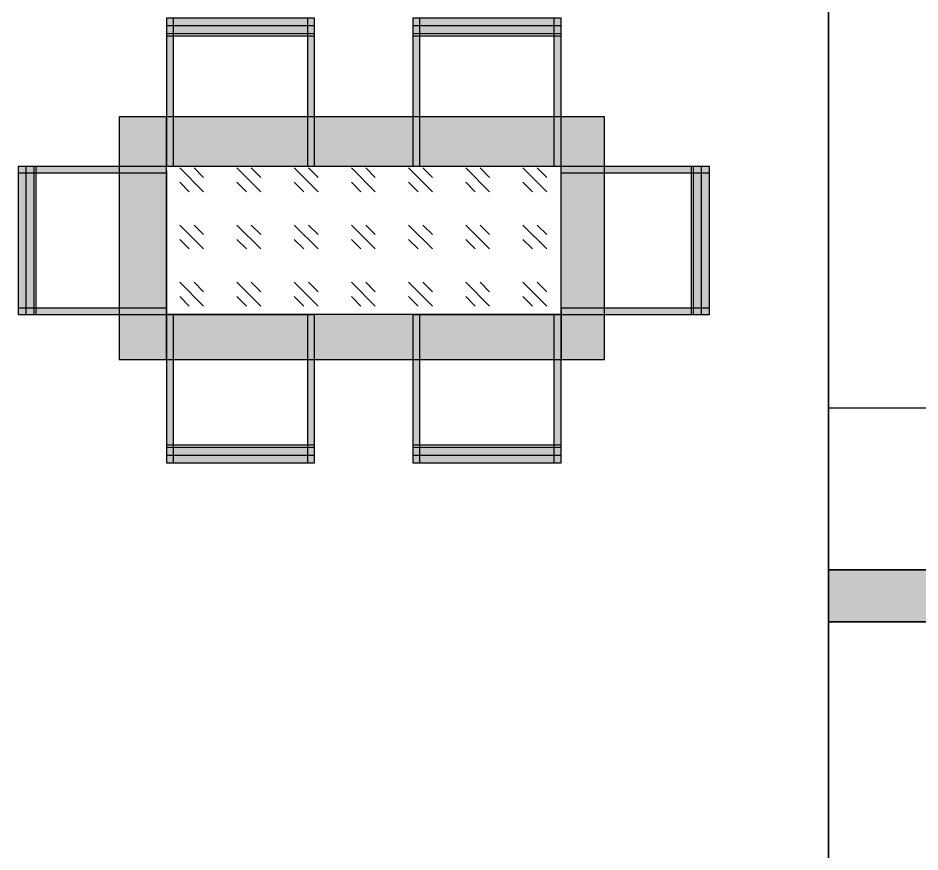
# Model space of a CAD drawing. Header units: millimetres. Extents: x 2258 to 5600, y 711 to 2563.
# Drawn here: x 2694.3 to 2828.1, y 2149.4 to 2273.2 of the extents above; entities that cross this region are included whole.
import ezdxf

# ---------------------------------------------------------------- set-up
doc = ezdxf.new("R2010")
doc.units = ezdxf.units.MM
for name, color, linetype, lineweight in [('HAT', 8, 'Continuous', 18), ('PQI-A-IN-FURN', 39, 'Continuous', 13), ('PQI-A-IN-FURN-KIT', 37, 'Continuous', 13), ('PQI-ST-COLM', 34, 'Continuous', 40), ('WAL', 7, 'Continuous', 30)]:
    doc.layers.add(name, color=color, linetype=linetype, lineweight=lineweight)

msp = doc.modelspace()

# ---------------------------------------------------------------- hatches: boundary and pattern name
at = {"layer": 'HAT', "lineweight": 30}
h = msp.add_hatch(color=24, dxfattribs=at)
h.dxf.hatch_style = 1
h.paths.add_polyline_path([(2773.836, 2251.173), (2773.836, 2258.51), (2753.836, 2258.51), (2753.836, 2251.173)])
h.paths.add_polyline_path([(2774.836, 2251.173), (2774.836, 2258.51), (2773.836, 2258.51), (2773.836, 2251.173)])
h.paths.add_polyline_path([(2781.301, 2251.173), (2781.301, 2258.51), (2774.836, 2258.51), (2774.836, 2251.173)])
h.paths.add_polyline_path([(2781.301, 2250.173), (2781.301, 2251.173), (2774.836, 2251.173), (2774.836, 2250.173)])
h.paths.add_polyline_path([(2781.301, 2230.173), (2781.301, 2250.173), (2774.836, 2250.173), (2774.836, 2230.173)])
h.paths.add_polyline_path([(2781.301, 2222.51), (2781.301, 2229.173), (2774.836, 2229.173), (2774.836, 2222.51)])
h.paths.add_polyline_path([(2781.301, 2229.173), (2781.301, 2230.173), (2774.836, 2230.173), (2774.836, 2229.173)])
h.paths.add_polyline_path([(2774.836, 2222.51), (2774.836, 2229.173), (2773.836, 2229.173), (2773.836, 2222.51)])
h.paths.add_polyline_path([(2773.836, 2222.51), (2773.836, 2229.173), (2753.836, 2229.173), (2753.836, 2222.51)])
h.paths.add_polyline_path([(2752.836, 2222.51), (2752.836, 2229.173), (2738.279, 2229.173), (2738.279, 2222.51)])
h.paths.add_polyline_path([(2753.836, 2222.51), (2753.836, 2229.173), (2752.836, 2229.173), (2752.836, 2222.51)])
h.paths.add_polyline_path([(2737.279, 2222.51), (2737.279, 2229.173), (2717.279, 2229.173), (2717.279, 2222.51)])
h.paths.add_polyline_path([(2738.279, 2222.51), (2738.279, 2229.173), (2737.279, 2229.173), (2737.279, 2222.51)])
h.paths.add_polyline_path([(2717.279, 2222.51), (2717.279, 2229.173), (2716.279, 2229.173), (2716.279, 2222.51)])
h.paths.add_polyline_path([(2716.279, 2222.51), (2716.279, 2229.173), (2709.301, 2229.173), (2709.301, 2222.51)])
h.paths.add_polyline_path([(2716.279, 2229.173), (2716.279, 2230.173), (2709.301, 2230.173), (2709.301, 2229.173)])
h.paths.add_polyline_path([(2716.279, 2230.173), (2716.279, 2250.173), (2709.301, 2250.173), (2709.301, 2230.173)])
h.paths.add_polyline_path([(2716.279, 2250.173), (2716.279, 2251.173), (2709.301, 2251.173), (2709.301, 2250.173)])
h.paths.add_polyline_path([(2716.279, 2251.173), (2716.279, 2258.51), (2709.301, 2258.51), (2709.301, 2251.173)])
h.paths.add_polyline_path([(2717.279, 2251.173), (2717.279, 2258.51), (2716.279, 2258.51), (2716.279, 2251.173)])
h.paths.add_polyline_path([(2737.279, 2251.173), (2737.279, 2258.51), (2717.279, 2258.51), (2717.279, 2251.173)])
h.paths.add_polyline_path([(2738.279, 2251.173), (2738.279, 2258.51), (2737.279, 2258.51), (2737.279, 2251.173)])
h.paths.add_polyline_path([(2753.836, 2270.821), (2753.836, 2272.014), (2752.836, 2272.014), (2752.836, 2270.821)])
h.paths.add_polyline_path([(2753.836, 2272.014), (2753.836, 2273.173), (2752.836, 2273.173), (2752.836, 2272.014)])
h.paths.add_polyline_path([(2752.836, 2251.173), (2752.836, 2258.51), (2738.279, 2258.51), (2738.279, 2251.173)])
h.paths.add_polyline_path([(2753.836, 2251.173), (2753.836, 2258.51), (2752.836, 2258.51), (2752.836, 2251.173)])
h.paths.add_polyline_path([(2773.836, 2272.014), (2773.836, 2273.173), (2753.836, 2273.173), (2753.836, 2272.014)])
h.paths.add_polyline_path([(2773.836, 2270.821), (2773.836, 2272.014), (2753.836, 2272.014), (2753.836, 2270.821)])
h.paths.add_polyline_path([(2774.836, 2270.821), (2774.836, 2272.014), (2773.836, 2272.014), (2773.836, 2270.821)])
h.paths.add_polyline_path([(2774.836, 2272.014), (2774.836, 2273.173), (2773.836, 2273.173), (2773.836, 2272.014)])
h.paths.add_polyline_path([(2774.836, 2258.51), (2774.836, 2270.514), (2773.836, 2270.514), (2773.836, 2258.51)])
h.paths.add_polyline_path([(2753.836, 2258.51), (2753.836, 2270.514), (2752.836, 2270.514), (2752.836, 2258.51)])
h.paths.add_polyline_path([(2738.279, 2272.014), (2738.279, 2273.173), (2737.279, 2273.173), (2737.279, 2272.014)])
h.paths.add_polyline_path([(2738.279, 2270.821), (2738.279, 2272.014), (2737.279, 2272.014), (2737.279, 2270.821)])
h.paths.add_polyline_path([(2737.279, 2272.014), (2737.279, 2273.173), (2717.279, 2273.173), (2717.279, 2272.014)])
h.paths.add_polyline_path([(2737.279, 2270.821), (2737.279, 2272.014), (2717.279, 2272.014), (2717.279, 2270.821)])
h.paths.add_polyline_path([(2717.279, 2272.014), (2717.279, 2273.173), (2716.279, 2273.173), (2716.279, 2272.014)])
h.paths.add_polyline_path([(2717.279, 2270.821), (2717.279, 2272.014), (2716.279, 2272.014), (2716.279, 2270.821)])
h.paths.add_polyline_path([(2717.279, 2258.51), (2717.279, 2270.514), (2716.279, 2270.514), (2716.279, 2258.51)])
h.paths.add_polyline_path([(2738.279, 2258.51), (2738.279, 2270.514), (2737.279, 2270.514), (2737.279, 2258.51)])
h.paths.add_polyline_path([(2709.301, 2250.173), (2709.301, 2251.173), (2696.938, 2251.173), (2696.938, 2250.173)])
h.paths.add_polyline_path([(2696.631, 2230.173), (2696.631, 2250.173), (2695.438, 2250.173), (2695.438, 2230.173)])
h.paths.add_polyline_path([(2696.631, 2250.173), (2696.631, 2251.173), (2695.438, 2251.173), (2695.438, 2250.173)])
h.paths.add_polyline_path([(2695.438, 2250.173), (2695.438, 2251.173), (2694.279, 2251.173), (2694.279, 2250.173)])
h.paths.add_polyline_path([(2695.438, 2230.173), (2695.438, 2250.173), (2694.279, 2250.173), (2694.279, 2230.173)])
h.paths.add_polyline_path([(2695.438, 2229.173), (2695.438, 2230.173), (2694.279, 2230.173), (2694.279, 2229.173)])
h.paths.add_polyline_path([(2696.631, 2229.173), (2696.631, 2230.173), (2695.438, 2230.173), (2695.438, 2229.173)])
h.paths.add_polyline_path([(2709.301, 2229.173), (2709.301, 2230.173), (2696.938, 2230.173), (2696.938, 2229.173)])
h.paths.add_polyline_path([(2717.279, 2209.832), (2717.279, 2222.51), (2716.279, 2222.51), (2716.279, 2209.832)])
h.paths.add_polyline_path([(2717.279, 2208.332), (2717.279, 2209.525), (2716.279, 2209.525), (2716.279, 2208.332)])
h.paths.add_polyline_path([(2717.279, 2207.173), (2717.279, 2208.332), (2716.279, 2208.332), (2716.279, 2207.173)])
h.paths.add_polyline_path([(2737.279, 2207.173), (2737.279, 2208.332), (2717.279, 2208.332), (2717.279, 2207.173)])
h.paths.add_polyline_path([(2737.279, 2208.332), (2737.279, 2209.525), (2717.279, 2209.525), (2717.279, 2208.332)])
h.paths.add_polyline_path([(2738.279, 2207.173), (2738.279, 2208.332), (2737.279, 2208.332), (2737.279, 2207.173)])
h.paths.add_polyline_path([(2738.279, 2208.332), (2738.279, 2209.525), (2737.279, 2209.525), (2737.279, 2208.332)])
h.paths.add_polyline_path([(2738.279, 2209.832), (2738.279, 2222.51), (2737.279, 2222.51), (2737.279, 2209.832)])
h.paths.add_polyline_path([(2753.836, 2209.832), (2753.836, 2222.51), (2752.836, 2222.51), (2752.836, 2209.832)])
h.paths.add_polyline_path([(2753.836, 2208.332), (2753.836, 2209.525), (2752.836, 2209.525), (2752.836, 2208.332)])
h.paths.add_polyline_path([(2753.836, 2207.173), (2753.836, 2208.332), (2752.836, 2208.332), (2752.836, 2207.173)])
h.paths.add_polyline_path([(2773.836, 2207.173), (2773.836, 2208.332), (2753.836, 2208.332), (2753.836, 2207.173)])
h.paths.add_polyline_path([(2773.836, 2208.332), (2773.836, 2209.525), (2753.836, 2209.525), (2753.836, 2208.332)])
h.paths.add_polyline_path([(2774.836, 2208.332), (2774.836, 2209.525), (2773.836, 2209.525), (2773.836, 2208.332)])
h.paths.add_polyline_path([(2774.836, 2207.173), (2774.836, 2208.332), (2773.836, 2208.332), (2773.836, 2207.173)])
h.paths.add_polyline_path([(2774.836, 2209.832), (2774.836, 2222.51), (2773.836, 2222.51), (2773.836, 2209.832)])
h.paths.add_polyline_path([(2794.177, 2229.173), (2794.177, 2230.173), (2781.301, 2230.173), (2781.301, 2229.173)])
h.paths.add_polyline_path([(2794.177, 2250.173), (2794.177, 2251.173), (2781.301, 2251.173), (2781.301, 2250.173)])
h.paths.add_polyline_path([(2795.677, 2250.173), (2795.677, 2251.173), (2794.483, 2251.173), (2794.483, 2250.173)])
h.paths.add_polyline_path([(2796.836, 2250.173), (2796.836, 2251.173), (2795.677, 2251.173), (2795.677, 2250.173)])
h.paths.add_polyline_path([(2796.836, 2230.173), (2796.836, 2250.173), (2795.677, 2250.173), (2795.677, 2230.173)])
h.paths.add_polyline_path([(2795.677, 2230.173), (2795.677, 2250.173), (2794.483, 2250.173), (2794.483, 2230.173)])
h.paths.add_polyline_path([(2796.836, 2229.173), (2796.836, 2230.173), (2795.677, 2230.173), (2795.677, 2229.173)])
h.paths.add_polyline_path([(2795.677, 2229.173), (2795.677, 2230.173), (2794.483, 2230.173), (2794.483, 2229.173)])
at = {"layer": 'HAT', "lineweight": 30, "true_color": 0xadddf7}
h = msp.add_hatch(dxfattribs=at)
h.set_pattern_fill('GOST_GLASS', color=141, angle=-90)
h.set_pattern_definition([(315, (1810.343, 2734.5994), (-2e-15, -8.48528), [5, -7]), (315, (1810.343, 2732.478), (-2e-15, -8.48528), [2, -10]), (315, (1812.4644, 2734.5994), (-2e-15, -8.48528), [2, -10])])
h.paths.add_polyline_path([(2716.279, 2251.173), (2716.279, 2229.173), (2774.836, 2229.173), (2774.836, 2229.923), (2774.836, 2251.173)])
at = {"layer": 'PQI-A-IN-FURN', "true_color": 0x000000}
h = msp.add_hatch(color=18, dxfattribs=at)
h.dxf.hatch_style = 1
h.paths.add_polyline_path([(2889.818, 2183.575), (2889.828, 2191.301), (2837.669, 2191.305), (2837.669, 2191.305), (2814.49, 2191.305), (2814.49, 2183.581)])

# ---------------------------------------------------------------- linework, layer by layer
at = {"layer": 'HAT', "color": 18, "lineweight": 30, "true_color": 0x000000}
for p, q in [((2814.49, 2191.305), (2814.49, 2285.528)), ((2814.49, 2285.528), (2814.49, 2144.945)), ((2814.49, 2183.581), (2814.49, 2144.945)), ((2814.49, 2144.945), (2814.49, 2183.581)), ((2814.49, 2183.581), (2964.117, 2183.575))]:
    msp.add_line(p, q, dxfattribs=at)
at = {"layer": 'HAT', "color": 24, "lineweight": 30}
for p, q in [((2738.279, 2273.173), (2716.279, 2273.173)), ((2716.279, 2273.173), (2716.279, 2251.173)), ((2717.279, 2273.173), (2717.279, 2251.173)), ((2737.279, 2251.173), (2737.279, 2273.173)), ((2738.279, 2251.173), (2738.279, 2273.173)), ((2774.836, 2273.173), (2752.836, 2273.173)), ((2752.836, 2273.173), (2752.836, 2251.173)), ((2753.836, 2273.173), (2753.836, 2251.173)), ((2773.836, 2251.173), (2773.836, 2273.173)), ((2774.836, 2251.173), (2774.836, 2273.173)), ((2781.301, 2258.51), (2709.301, 2258.51)), ((2709.301, 2258.51), (2709.301, 2222.51)), ((2716.279, 2222.51), (2716.279, 2258.51)), ((2781.301, 2222.51), (2781.301, 2258.51)), ((2716.279, 2251.173), (2694.279, 2251.173)), ((2694.279, 2251.173), (2694.279, 2229.173)), ((2738.279, 2251.173), (2716.279, 2251.173)), ((2774.836, 2251.173), (2716.279, 2251.173)), ((2716.279, 2250.519), (2716.279, 2228.519)), ((2774.836, 2251.173), (2752.836, 2251.173)), ((2774.836, 2228.923), (2774.836, 2251.173)), ((2796.836, 2251.173), (2774.836, 2251.173)), ((2796.836, 2229.173), (2796.836, 2251.173)), ((2716.279, 2250.173), (2694.279, 2250.173)), ((2796.836, 2250.173), (2774.836, 2250.173)), ((2694.279, 2230.173), (2716.279, 2230.173)), ((2694.279, 2229.173), (2716.279, 2229.173)), ((2716.279, 2229.173), (2738.279, 2229.173)), ((2716.279, 2229.173), (2716.279, 2207.173)), ((2774.836, 2229.173), (2716.279, 2229.173)), ((2717.279, 2229.173), (2717.279, 2207.173)), ((2737.279, 2207.173), (2737.279, 2229.173)), ((2738.279, 2207.173), (2738.279, 2229.173)), ((2752.836, 2229.173), (2774.836, 2229.173)), ((2752.836, 2229.173), (2752.836, 2207.173)), ((2753.836, 2229.173), (2753.836, 2207.173)), ((2773.836, 2207.173), (2773.836, 2229.173)), ((2774.836, 2230.173), (2796.836, 2230.173)), ((2774.836, 2229.923), (2774.836, 2222.51)), ((2774.836, 2229.173), (2796.836, 2229.173)), ((2774.836, 2207.173), (2774.836, 2229.173)), ((2709.301, 2222.51), (2781.301, 2222.51)), ((2716.279, 2207.173), (2738.279, 2207.173)), ((2752.836, 2207.173), (2774.836, 2207.173))]:
    msp.add_line(p, q, dxfattribs=at)
at = {"layer": 'PQI-A-IN-FURN-KIT'}
msp.add_line((2837.669, 2191.305), (2814.49, 2191.305), dxfattribs=at)
at = {"layer": 'PQI-ST-COLM', "color": 0, "lineweight": 35}
msp.add_lwpolyline([(2814.49, 2183.581), (2889.818, 2183.575), (2889.828, 2191.301), (2814.49, 2191.307)], close=True, dxfattribs=at)
at = {"layer": 'WAL', "color": 24, "lineweight": 30}
for p, q in [((2738.279, 2272.014), (2716.279, 2272.014)), ((2774.836, 2272.014), (2752.836, 2272.014)), ((2738.279, 2270.821), (2716.279, 2270.821)), ((2774.836, 2270.821), (2752.836, 2270.821)), ((2738.279, 2270.514), (2716.279, 2270.514)), ((2774.836, 2270.514), (2752.836, 2270.514)), ((2695.438, 2251.173), (2695.438, 2229.173)), ((2696.631, 2251.173), (2696.631, 2229.173)), ((2696.938, 2251.173), (2696.938, 2229.173)), ((2794.177, 2229.173), (2794.177, 2251.173)), ((2794.483, 2229.173), (2794.483, 2251.173)), ((2795.677, 2229.173), (2795.677, 2251.173)), ((2716.279, 2209.832), (2738.279, 2209.832)), ((2716.279, 2209.525), (2738.279, 2209.525)), ((2752.836, 2209.832), (2774.836, 2209.832)), ((2752.836, 2209.525), (2774.836, 2209.525)), ((2716.279, 2208.332), (2738.279, 2208.332)), ((2752.836, 2208.332), (2774.836, 2208.332))]:
    msp.add_line(p, q, dxfattribs=at)
at = {"layer": 'WAL', "color": 18, "true_color": 0x000000}
msp.add_line((2888.81, 2215.301), (2814.49, 2215.301), dxfattribs=at)

doc.saveas('drawing.dxf')
